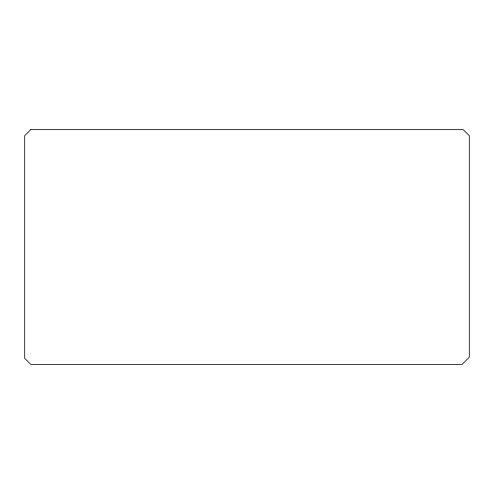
<?xml version="1.0" encoding="UTF-8"?>
<svg xmlns="http://www.w3.org/2000/svg" width="494" height="494" viewBox="0 0 494 494"><rect width="100%" height="100%" fill="white"/><g stroke="black" fill="none" stroke-linecap="round" stroke-linejoin="round"><path stroke-width="0.74" d="M30.758 129.644L24.7 135.696L24.7 358.304L30.758 364.356L462.156 364.356L469.3 357.211L469.3 135.696L463.242 129.644L30.758 129.644"/></g></svg>
